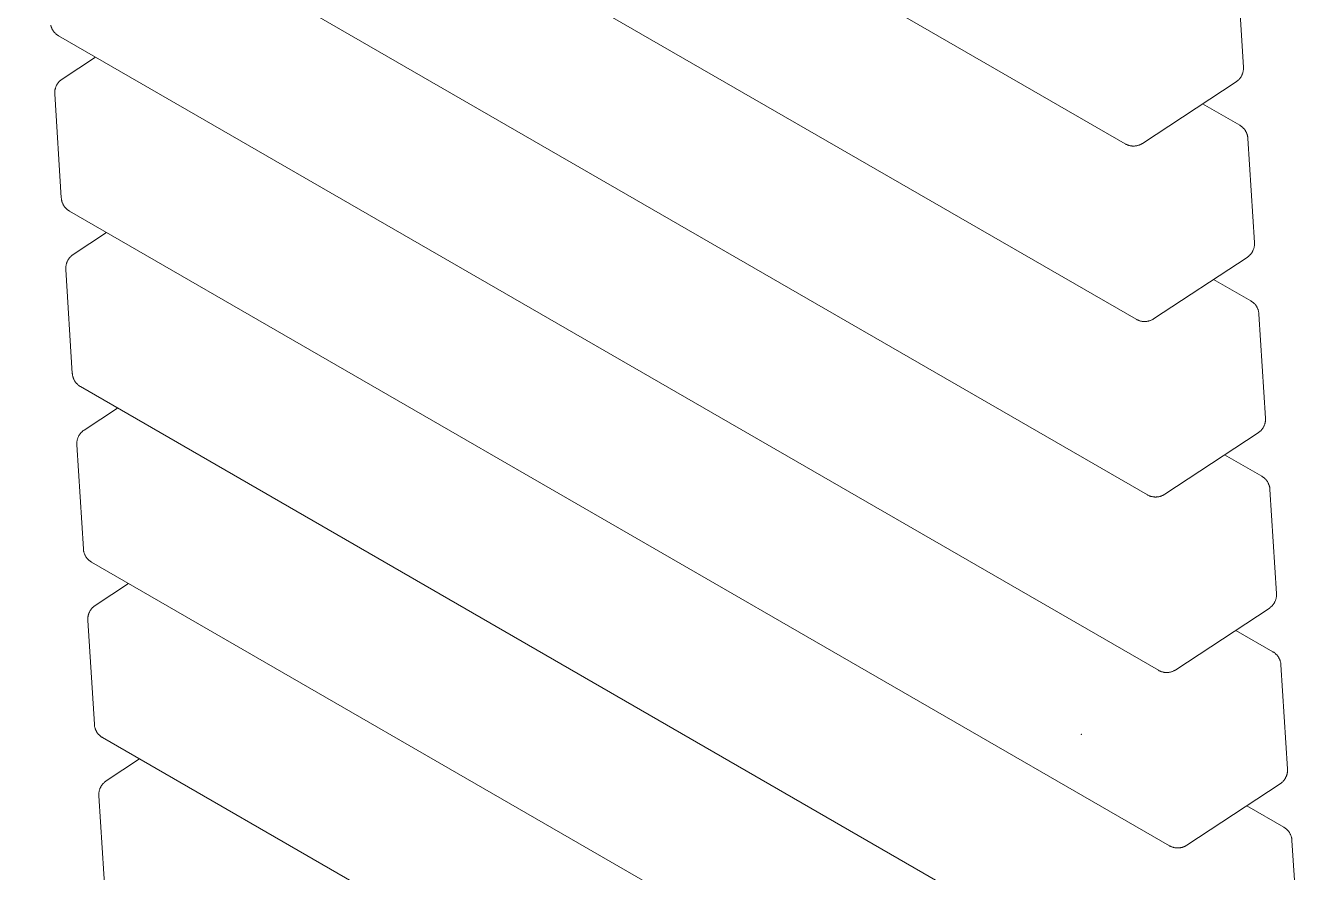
# Model space of a CAD drawing. Header units: millimetres. Extents: x -92 to 3826, y 8 to 2374.
# Drawn here: x 2478.5 to 2786.2, y 1199.4 to 1404.3 of the extents above; entities that cross this region are included whole.
import ezdxf

# ---------------------------------------------------------------- set-up
doc = ezdxf.new("R2010")
doc.units = ezdxf.units.MM
doc.header["$PDSIZE"] = -1
doc.layers.add('ZANO_R', color=7, linetype='Continuous', lineweight=0)

msp = doc.modelspace()

# ---------------------------------------------------------------- linework, layer by layer
at = {"layer": 'ZANO_R'}
for p, q in [((2744.36, 1375.64), (2478.49, 1529.14)), ((2747.02, 1333.19), (2481.15, 1486.69)), ((2749.69, 1290.75), (2483.81, 1444.25)), ((2771.35, 1419.36), (2772.92, 1394.21)), ((2484.62, 1404.21), (2484.59, 1404.34)), ((2484.66, 1404.08), (2484.62, 1404.21)), ((2484.7, 1403.95), (2484.66, 1404.08)), ((2484.75, 1403.83), (2484.7, 1403.95)), ((2484.8, 1403.7), (2484.75, 1403.83)), ((2484.85, 1403.58), (2484.8, 1403.7)), ((2484.91, 1403.45), (2484.85, 1403.58)), ((2484.98, 1403.33), (2484.91, 1403.45)), ((2485.04, 1403.22), (2484.98, 1403.33)), ((2485.11, 1403.1), (2485.04, 1403.22)), ((2485.19, 1402.99), (2485.11, 1403.1)), ((2485.27, 1402.88), (2485.19, 1402.99)), ((2485.35, 1402.77), (2485.27, 1402.88)), ((2485.44, 1402.66), (2485.35, 1402.77)), ((2485.53, 1402.56), (2485.44, 1402.66)), ((2485.62, 1402.46), (2485.53, 1402.56)), ((2485.72, 1402.37), (2485.62, 1402.46)), ((2485.82, 1402.28), (2485.72, 1402.37)), ((2485.92, 1402.19), (2485.82, 1402.28)), ((2486.03, 1402.1), (2485.92, 1402.19)), ((2486.14, 1402.02), (2486.03, 1402.1)), ((2486.25, 1401.94), (2486.14, 1402.02)), ((2486.36, 1401.87), (2486.25, 1401.94)), ((2486.48, 1401.8), (2486.36, 1401.87)), ((2752.35, 1248.3), (2486.48, 1401.8)), ((2487.36, 1391.31), (2495.44, 1396.63)), ((2772.92, 1394.21), (2772.93, 1394.07)), ((2486.93, 1390.99), (2487.04, 1391.07)), ((2487.04, 1391.07), (2487.14, 1391.16)), ((2487.14, 1391.16), (2487.25, 1391.24)), ((2487.25, 1391.24), (2487.36, 1391.31)), ((2771.76, 1391.13), (2771.66, 1391.03)), ((2771.85, 1391.22), (2771.76, 1391.13)), ((2771.95, 1391.33), (2771.85, 1391.22)), ((2772.03, 1391.43), (2771.95, 1391.33)), ((2772.12, 1391.54), (2772.03, 1391.43)), ((2772.2, 1391.65), (2772.12, 1391.54)), ((2772.27, 1391.76), (2772.2, 1391.65)), ((2772.35, 1391.87), (2772.27, 1391.76)), ((2772.42, 1391.99), (2772.35, 1391.87)), ((2772.48, 1392.11), (2772.42, 1391.99)), ((2772.54, 1392.23), (2772.48, 1392.11)), ((2772.6, 1392.35), (2772.54, 1392.23)), ((2772.65, 1392.48), (2772.6, 1392.35)), ((2772.7, 1392.6), (2772.65, 1392.48)), ((2772.74, 1392.73), (2772.7, 1392.6)), ((2772.78, 1392.86), (2772.74, 1392.73)), ((2772.81, 1392.99), (2772.78, 1392.86)), ((2772.84, 1393.13), (2772.81, 1392.99)), ((2772.87, 1393.26), (2772.84, 1393.13)), ((2772.89, 1393.39), (2772.87, 1393.26)), ((2772.91, 1393.53), (2772.89, 1393.39)), ((2772.92, 1393.66), (2772.91, 1393.53)), ((2772.93, 1393.8), (2772.92, 1393.66)), ((2772.93, 1394.07), (2772.93, 1393.93)), ((2772.93, 1393.93), (2772.93, 1393.8)), ((2485.56, 1387.99), (2485.57, 1388.13)), ((2485.56, 1387.86), (2485.56, 1387.99)), ((2485.57, 1388.26), (2485.59, 1388.4)), ((2485.57, 1388.13), (2485.57, 1388.26)), ((2485.59, 1388.4), (2485.6, 1388.53)), ((2485.6, 1388.53), (2485.62, 1388.67)), ((2485.62, 1388.67), (2485.65, 1388.8)), ((2485.65, 1388.8), (2485.68, 1388.93)), ((2485.68, 1388.93), (2485.72, 1389.06)), ((2485.72, 1389.06), (2485.75, 1389.19)), ((2485.75, 1389.19), (2485.8, 1389.32)), ((2485.8, 1389.32), (2485.85, 1389.45)), ((2485.85, 1389.45), (2485.9, 1389.57)), ((2485.9, 1389.57), (2485.95, 1389.7)), ((2485.95, 1389.7), (2486.02, 1389.82)), ((2486.02, 1389.82), (2486.08, 1389.94)), ((2486.08, 1389.94), (2486.15, 1390.06)), ((2486.15, 1390.06), (2486.22, 1390.17)), ((2486.22, 1390.17), (2486.3, 1390.28)), ((2486.3, 1390.28), (2486.38, 1390.39)), ((2486.38, 1390.39), (2486.46, 1390.5)), ((2486.46, 1390.5), (2486.55, 1390.6)), ((2486.55, 1390.6), (2486.64, 1390.7)), ((2486.64, 1390.7), (2486.73, 1390.8)), ((2486.73, 1390.8), (2486.83, 1390.89)), ((2486.83, 1390.89), (2486.93, 1390.99)), ((2771.13, 1390.61), (2748.56, 1375.76)), ((2771.24, 1390.69), (2771.13, 1390.61)), ((2771.35, 1390.77), (2771.24, 1390.69)), ((2771.46, 1390.85), (2771.35, 1390.77)), ((2771.56, 1390.94), (2771.46, 1390.85)), ((2771.66, 1391.03), (2771.56, 1390.94)), ((2485.57, 1387.72), (2485.56, 1387.86)), ((2487.15, 1362.57), (2485.57, 1387.72)), ((2763.06, 1385.3), (2772.02, 1380.13)), ((2772.02, 1380.13), (2772.13, 1380.06)), ((2772.13, 1380.06), (2772.25, 1379.98)), ((2772.25, 1379.98), (2772.36, 1379.91)), ((2772.36, 1379.91), (2772.47, 1379.82)), ((2772.47, 1379.82), (2772.57, 1379.74)), ((2772.57, 1379.74), (2772.68, 1379.65)), ((2772.68, 1379.65), (2772.78, 1379.56)), ((2772.78, 1379.56), (2772.87, 1379.46)), ((2772.87, 1379.46), (2772.97, 1379.36)), ((2772.97, 1379.36), (2773.06, 1379.26)), ((2773.06, 1379.26), (2773.14, 1379.16)), ((2773.14, 1379.16), (2773.23, 1379.05)), ((2773.23, 1379.05), (2773.3, 1378.94)), ((2773.3, 1378.94), (2773.38, 1378.83)), ((2773.38, 1378.83), (2773.45, 1378.71)), ((2748.44, 1375.69), (2748.32, 1375.62)), ((2748.56, 1375.76), (2748.44, 1375.69)), ((2773.45, 1378.71), (2773.52, 1378.59)), ((2773.52, 1378.59), (2773.58, 1378.47)), ((2773.58, 1378.47), (2773.64, 1378.35)), ((2773.64, 1378.35), (2773.7, 1378.23)), ((2773.7, 1378.23), (2773.75, 1378.1)), ((2773.75, 1378.1), (2773.8, 1377.97)), ((2773.8, 1377.97), (2773.84, 1377.85)), ((2773.84, 1377.85), (2773.88, 1377.72)), ((2773.88, 1377.72), (2773.91, 1377.58)), ((2773.91, 1377.58), (2773.94, 1377.45)), ((2773.94, 1377.45), (2773.96, 1377.32)), ((2773.96, 1377.32), (2773.98, 1377.18)), ((2773.98, 1377.18), (2774, 1377.05)), ((2774, 1377.05), (2774.01, 1376.91)), ((2774.01, 1376.91), (2775.59, 1351.76)), ((2744.48, 1375.57), (2744.36, 1375.64)), ((2744.6, 1375.51), (2744.48, 1375.57)), ((2744.73, 1375.45), (2744.6, 1375.51)), ((2744.86, 1375.39), (2744.73, 1375.45)), ((2744.98, 1375.34), (2744.86, 1375.39)), ((2745.12, 1375.3), (2744.98, 1375.34)), ((2745.25, 1375.26), (2745.12, 1375.3)), ((2745.38, 1375.22), (2745.25, 1375.26)), ((2745.52, 1375.19), (2745.38, 1375.22)), ((2745.65, 1375.16), (2745.52, 1375.19)), ((2745.79, 1375.14), (2745.65, 1375.16)), ((2745.92, 1375.12), (2745.79, 1375.14)), ((2746.06, 1375.11), (2745.92, 1375.12)), ((2746.2, 1375.1), (2746.06, 1375.11)), ((2746.34, 1375.1), (2746.2, 1375.1)), ((2746.48, 1375.1), (2746.34, 1375.1)), ((2746.61, 1375.11), (2746.48, 1375.1)), ((2746.75, 1375.12), (2746.61, 1375.11)), ((2746.89, 1375.14), (2746.75, 1375.12)), ((2747.03, 1375.16), (2746.89, 1375.14)), ((2747.16, 1375.18), (2747.03, 1375.16)), ((2747.3, 1375.21), (2747.16, 1375.18)), ((2747.43, 1375.25), (2747.3, 1375.21)), ((2747.56, 1375.29), (2747.43, 1375.25)), ((2747.69, 1375.33), (2747.56, 1375.29)), ((2747.82, 1375.38), (2747.69, 1375.33)), ((2747.95, 1375.43), (2747.82, 1375.38)), ((2748.08, 1375.49), (2747.95, 1375.43)), ((2748.2, 1375.55), (2748.08, 1375.49)), ((2748.32, 1375.62), (2748.2, 1375.55)), ((2487.16, 1362.43), (2487.15, 1362.57)), ((2487.18, 1362.3), (2487.16, 1362.43)), ((2487.2, 1362.16), (2487.18, 1362.3)), ((2487.22, 1362.03), (2487.2, 1362.16)), ((2487.25, 1361.9), (2487.22, 1362.03)), ((2487.28, 1361.77), (2487.25, 1361.9)), ((2487.32, 1361.64), (2487.28, 1361.77)), ((2487.36, 1361.51), (2487.32, 1361.64)), ((2487.41, 1361.38), (2487.36, 1361.51)), ((2487.46, 1361.25), (2487.41, 1361.38)), ((2487.52, 1361.13), (2487.46, 1361.25)), ((2487.58, 1361.01), (2487.52, 1361.13)), ((2487.64, 1360.89), (2487.58, 1361.01)), ((2487.71, 1360.77), (2487.64, 1360.89)), ((2487.78, 1360.65), (2487.71, 1360.77)), ((2487.85, 1360.54), (2487.78, 1360.65)), ((2487.93, 1360.43), (2487.85, 1360.54)), ((2488.02, 1360.32), (2487.93, 1360.43)), ((2488.1, 1360.22), (2488.02, 1360.32)), ((2488.19, 1360.12), (2488.1, 1360.22)), ((2488.29, 1360.02), (2488.19, 1360.12)), ((2488.38, 1359.92), (2488.29, 1360.02)), ((2488.48, 1359.83), (2488.38, 1359.92)), ((2488.59, 1359.74), (2488.48, 1359.83)), ((2488.69, 1359.66), (2488.59, 1359.74)), ((2488.8, 1359.58), (2488.69, 1359.66)), ((2488.91, 1359.5), (2488.8, 1359.58)), ((2489.03, 1359.43), (2488.91, 1359.5)), ((2489.14, 1359.36), (2489.03, 1359.43)), ((2755.01, 1205.85), (2489.14, 1359.36)), ((2490.03, 1348.87), (2498.1, 1354.18)), ((2775.57, 1351.08), (2775.56, 1350.95)), ((2775.58, 1351.22), (2775.57, 1351.08)), ((2775.59, 1351.35), (2775.58, 1351.22)), ((2775.59, 1351.76), (2775.59, 1351.62)), ((2775.59, 1351.62), (2775.6, 1351.49)), ((2775.6, 1351.49), (2775.59, 1351.35)), ((2489.04, 1347.95), (2489.13, 1348.05)), ((2489.13, 1348.05), (2489.21, 1348.16)), ((2489.21, 1348.16), (2489.3, 1348.26)), ((2489.3, 1348.26), (2489.4, 1348.35)), ((2489.4, 1348.35), (2489.5, 1348.45)), ((2489.5, 1348.45), (2489.6, 1348.54)), ((2489.6, 1348.54), (2489.7, 1348.63)), ((2489.7, 1348.63), (2489.81, 1348.71)), ((2489.81, 1348.71), (2489.92, 1348.79)), ((2489.92, 1348.79), (2490.03, 1348.87)), ((2773.79, 1348.17), (2751.22, 1333.31)), ((2773.91, 1348.24), (2773.79, 1348.17)), ((2774.02, 1348.32), (2773.91, 1348.24)), ((2774.12, 1348.41), (2774.02, 1348.32)), ((2774.23, 1348.5), (2774.12, 1348.41)), ((2774.33, 1348.59), (2774.23, 1348.5)), ((2774.42, 1348.68), (2774.33, 1348.59)), ((2774.52, 1348.78), (2774.42, 1348.68)), ((2774.61, 1348.88), (2774.52, 1348.78)), ((2774.7, 1348.98), (2774.61, 1348.88)), ((2774.78, 1349.09), (2774.7, 1348.98)), ((2774.86, 1349.2), (2774.78, 1349.09)), ((2774.94, 1349.31), (2774.86, 1349.2)), ((2775.01, 1349.43), (2774.94, 1349.31)), ((2775.08, 1349.54), (2775.01, 1349.43)), ((2775.14, 1349.66), (2775.08, 1349.54)), ((2775.2, 1349.78), (2775.14, 1349.66)), ((2775.26, 1349.91), (2775.2, 1349.78)), ((2775.31, 1350.03), (2775.26, 1349.91)), ((2775.36, 1350.16), (2775.31, 1350.03)), ((2775.4, 1350.29), (2775.36, 1350.16)), ((2775.44, 1350.42), (2775.4, 1350.29)), ((2775.48, 1350.55), (2775.44, 1350.42)), ((2775.51, 1350.68), (2775.48, 1350.55)), ((2775.53, 1350.81), (2775.51, 1350.68)), ((2775.56, 1350.95), (2775.53, 1350.81)), ((2488.23, 1345.68), (2488.24, 1345.82)), ((2488.23, 1345.55), (2488.23, 1345.68)), ((2488.23, 1345.41), (2488.23, 1345.55)), ((2488.23, 1345.28), (2488.23, 1345.41)), ((2489.81, 1320.12), (2488.23, 1345.28)), ((2488.24, 1345.82), (2488.25, 1345.95)), ((2488.25, 1345.95), (2488.27, 1346.09)), ((2488.27, 1346.09), (2488.29, 1346.22)), ((2488.29, 1346.22), (2488.31, 1346.36)), ((2488.31, 1346.36), (2488.34, 1346.49)), ((2488.34, 1346.49), (2488.38, 1346.62)), ((2488.38, 1346.62), (2488.42, 1346.75)), ((2488.42, 1346.75), (2488.46, 1346.88)), ((2488.46, 1346.88), (2488.51, 1347)), ((2488.51, 1347), (2488.56, 1347.13)), ((2488.56, 1347.13), (2488.62, 1347.25)), ((2488.62, 1347.25), (2488.68, 1347.37)), ((2488.68, 1347.37), (2488.74, 1347.49)), ((2488.74, 1347.49), (2488.81, 1347.61)), ((2488.81, 1347.61), (2488.88, 1347.72)), ((2488.88, 1347.72), (2488.96, 1347.84)), ((2488.96, 1347.84), (2489.04, 1347.95)), ((2765.72, 1342.85), (2774.68, 1337.68)), ((2774.68, 1337.68), (2774.8, 1337.61)), ((2774.8, 1337.61), (2774.91, 1337.54)), ((2774.91, 1337.54), (2775.02, 1337.46)), ((2775.02, 1337.46), (2775.13, 1337.38)), ((2775.13, 1337.38), (2775.24, 1337.29)), ((2775.24, 1337.29), (2775.34, 1337.2)), ((2775.34, 1337.2), (2775.44, 1337.11)), ((2775.44, 1337.11), (2775.54, 1337.02)), ((2775.54, 1337.02), (2775.63, 1336.92)), ((2775.63, 1336.92), (2775.72, 1336.82)), ((2775.72, 1336.82), (2775.81, 1336.71)), ((2775.81, 1336.71), (2775.89, 1336.61)), ((2775.89, 1336.61), (2775.97, 1336.49)), ((2775.97, 1336.49), (2776.04, 1336.38)), ((2776.04, 1336.38), (2776.12, 1336.27)), ((2776.12, 1336.27), (2776.18, 1336.15)), ((2776.18, 1336.15), (2776.25, 1336.03)), ((2776.25, 1336.03), (2776.31, 1335.91)), ((2776.31, 1335.91), (2776.36, 1335.78)), ((2776.36, 1335.78), (2776.41, 1335.66)), ((2776.41, 1335.66), (2776.46, 1335.53)), ((2747.14, 1333.12), (2747.02, 1333.19)), ((2747.27, 1333.06), (2747.14, 1333.12)), ((2747.39, 1333), (2747.27, 1333.06)), ((2747.52, 1332.95), (2747.39, 1333)), ((2747.65, 1332.9), (2747.52, 1332.95)), ((2747.78, 1332.85), (2747.65, 1332.9)), ((2747.91, 1332.81), (2747.78, 1332.85)), ((2748.04, 1332.78), (2747.91, 1332.81)), ((2748.18, 1332.74), (2748.04, 1332.78)), ((2748.31, 1332.72), (2748.18, 1332.74)), ((2748.45, 1332.7), (2748.31, 1332.72)), ((2748.59, 1332.68), (2748.45, 1332.7)), ((2748.73, 1332.67), (2748.59, 1332.68)), ((2748.86, 1332.66), (2748.73, 1332.67)), ((2749, 1332.65), (2748.86, 1332.66)), ((2749.14, 1332.66), (2749, 1332.65)), ((2749.28, 1332.66), (2749.14, 1332.66)), ((2749.42, 1332.67), (2749.28, 1332.66)), ((2749.55, 1332.69), (2749.42, 1332.67)), ((2749.69, 1332.71), (2749.55, 1332.69)), ((2749.83, 1332.74), (2749.69, 1332.71)), ((2749.96, 1332.77), (2749.83, 1332.74)), ((2750.09, 1332.8), (2749.96, 1332.77)), ((2750.23, 1332.84), (2750.09, 1332.8)), ((2750.36, 1332.88), (2750.23, 1332.84)), ((2750.49, 1332.93), (2750.36, 1332.88)), ((2750.61, 1332.99), (2750.49, 1332.93)), ((2750.74, 1333.04), (2750.61, 1332.99)), ((2750.86, 1333.1), (2750.74, 1333.04)), ((2750.99, 1333.17), (2750.86, 1333.1)), ((2751.11, 1333.24), (2750.99, 1333.17)), ((2751.22, 1333.31), (2751.11, 1333.24)), ((2776.46, 1335.53), (2776.5, 1335.4)), ((2776.5, 1335.4), (2776.54, 1335.27)), ((2776.54, 1335.27), (2776.57, 1335.14)), ((2776.57, 1335.14), (2776.6, 1335.01)), ((2776.6, 1335.01), (2776.63, 1334.87)), ((2776.63, 1334.87), (2776.65, 1334.74)), ((2776.65, 1334.74), (2776.66, 1334.6)), ((2776.66, 1334.6), (2776.67, 1334.47)), ((2776.67, 1334.47), (2778.25, 1309.31)), ((2489.82, 1319.99), (2489.81, 1320.12)), ((2489.84, 1319.85), (2489.82, 1319.99)), ((2489.86, 1319.72), (2489.84, 1319.85)), ((2489.88, 1319.59), (2489.86, 1319.72)), ((2489.91, 1319.45), (2489.88, 1319.59)), ((2489.95, 1319.32), (2489.91, 1319.45)), ((2489.98, 1319.19), (2489.95, 1319.32)), ((2490.03, 1319.06), (2489.98, 1319.19)), ((2490.07, 1318.93), (2490.03, 1319.06)), ((2490.12, 1318.81), (2490.07, 1318.93)), ((2490.18, 1318.68), (2490.12, 1318.81)), ((2490.24, 1318.56), (2490.18, 1318.68)), ((2490.3, 1318.44), (2490.24, 1318.56)), ((2490.37, 1318.32), (2490.3, 1318.44)), ((2490.44, 1318.21), (2490.37, 1318.32)), ((2490.52, 1318.1), (2490.44, 1318.21)), ((2490.6, 1317.99), (2490.52, 1318.1)), ((2490.68, 1317.88), (2490.6, 1317.99)), ((2490.77, 1317.77), (2490.68, 1317.88)), ((2490.86, 1317.67), (2490.77, 1317.77)), ((2490.95, 1317.57), (2490.86, 1317.67)), ((2491.05, 1317.48), (2490.95, 1317.57)), ((2491.15, 1317.39), (2491.05, 1317.48)), ((2491.25, 1317.3), (2491.15, 1317.39)), ((2491.35, 1317.21), (2491.25, 1317.3)), ((2491.46, 1317.13), (2491.35, 1317.21)), ((2491.57, 1317.05), (2491.46, 1317.13)), ((2491.69, 1316.98), (2491.57, 1317.05)), ((2491.81, 1316.91), (2491.69, 1316.98)), ((2757.68, 1163.41), (2491.81, 1316.91)), ((2492.69, 1306.42), (2500.77, 1311.74)), ((2778.11, 1307.97), (2778.07, 1307.84)), ((2778.14, 1308.1), (2778.11, 1307.97)), ((2778.17, 1308.24), (2778.14, 1308.1)), ((2778.2, 1308.37), (2778.17, 1308.24)), ((2778.22, 1308.5), (2778.2, 1308.37)), ((2778.24, 1308.64), (2778.22, 1308.5)), ((2778.25, 1308.77), (2778.24, 1308.64)), ((2778.25, 1309.31), (2778.26, 1309.18)), ((2778.26, 1308.91), (2778.25, 1308.77)), ((2778.26, 1309.18), (2778.26, 1309.04)), ((2778.26, 1309.04), (2778.26, 1308.91)), ((2491.28, 1304.81), (2491.34, 1304.93)), ((2491.34, 1304.93), (2491.41, 1305.05)), ((2491.41, 1305.05), (2491.48, 1305.16)), ((2491.48, 1305.16), (2491.55, 1305.28)), ((2491.55, 1305.28), (2491.62, 1305.39)), ((2491.62, 1305.39), (2491.7, 1305.5)), ((2491.7, 1305.5), (2491.79, 1305.61)), ((2491.79, 1305.61), (2491.88, 1305.71)), ((2491.88, 1305.71), (2491.97, 1305.81)), ((2491.97, 1305.81), (2492.06, 1305.91)), ((2492.06, 1305.91), (2492.16, 1306)), ((2492.16, 1306), (2492.26, 1306.09)), ((2492.26, 1306.09), (2492.36, 1306.18)), ((2492.36, 1306.18), (2492.47, 1306.27)), ((2492.47, 1306.27), (2492.58, 1306.35)), ((2492.58, 1306.35), (2492.69, 1306.42)), ((2776.46, 1305.72), (2753.89, 1290.87)), ((2776.57, 1305.8), (2776.46, 1305.72)), ((2776.68, 1305.88), (2776.57, 1305.8)), ((2776.79, 1305.96), (2776.68, 1305.88)), ((2776.89, 1306.05), (2776.79, 1305.96)), ((2776.99, 1306.14), (2776.89, 1306.05)), ((2777.09, 1306.24), (2776.99, 1306.14)), ((2777.18, 1306.33), (2777.09, 1306.24)), ((2777.27, 1306.43), (2777.18, 1306.33)), ((2777.36, 1306.54), (2777.27, 1306.43)), ((2777.44, 1306.64), (2777.36, 1306.54)), ((2777.52, 1306.75), (2777.44, 1306.64)), ((2777.6, 1306.87), (2777.52, 1306.75)), ((2777.67, 1306.98), (2777.6, 1306.87)), ((2777.74, 1307.1), (2777.67, 1306.98)), ((2777.81, 1307.22), (2777.74, 1307.1)), ((2777.87, 1307.34), (2777.81, 1307.22)), ((2777.92, 1307.46), (2777.87, 1307.34)), ((2777.98, 1307.59), (2777.92, 1307.46)), ((2778.02, 1307.71), (2777.98, 1307.59)), ((2778.07, 1307.84), (2778.02, 1307.71)), ((2490.89, 1303.24), (2490.9, 1303.37)), ((2490.89, 1303.1), (2490.89, 1303.24)), ((2490.89, 1302.97), (2490.89, 1303.1)), ((2490.9, 1302.83), (2490.89, 1302.97)), ((2490.9, 1303.37), (2490.91, 1303.51)), ((2492.48, 1277.68), (2490.9, 1302.83)), ((2490.91, 1303.51), (2490.93, 1303.64)), ((2490.93, 1303.64), (2490.95, 1303.78)), ((2490.95, 1303.78), (2490.98, 1303.91)), ((2490.98, 1303.91), (2491.01, 1304.04)), ((2491.01, 1304.04), (2491.04, 1304.17)), ((2491.04, 1304.17), (2491.08, 1304.3)), ((2491.08, 1304.3), (2491.13, 1304.43)), ((2491.13, 1304.43), (2491.17, 1304.56)), ((2491.17, 1304.56), (2491.23, 1304.68)), ((2491.23, 1304.68), (2491.28, 1304.81)), ((2768.38, 1300.41), (2777.34, 1295.24)), ((2777.34, 1295.24), (2777.46, 1295.17)), ((2777.46, 1295.17), (2777.57, 1295.09)), ((2777.57, 1295.09), (2777.69, 1295.01)), ((2777.69, 1295.01), (2777.79, 1294.93)), ((2777.79, 1294.93), (2777.9, 1294.85)), ((2777.9, 1294.85), (2778, 1294.76)), ((2778, 1294.76), (2778.1, 1294.67)), ((2778.1, 1294.67), (2778.2, 1294.57)), ((2778.2, 1294.57), (2778.29, 1294.47)), ((2778.29, 1294.47), (2778.38, 1294.37)), ((2778.38, 1294.37), (2778.47, 1294.27)), ((2778.47, 1294.27), (2778.55, 1294.16)), ((2778.55, 1294.16), (2778.63, 1294.05)), ((2778.63, 1294.05), (2778.71, 1293.94)), ((2778.71, 1293.94), (2778.78, 1293.82)), ((2778.78, 1293.82), (2778.85, 1293.7)), ((2778.85, 1293.7), (2778.91, 1293.58)), ((2778.91, 1293.58), (2778.97, 1293.46)), ((2778.97, 1293.46), (2779.02, 1293.34)), ((2779.02, 1293.34), (2779.08, 1293.21)), ((2779.08, 1293.21), (2779.12, 1293.08)), ((2779.12, 1293.08), (2779.17, 1292.95)), ((2779.17, 1292.95), (2779.2, 1292.82)), ((2779.2, 1292.82), (2779.24, 1292.69)), ((2779.24, 1292.69), (2779.27, 1292.56)), ((2749.81, 1290.68), (2749.69, 1290.75)), ((2749.93, 1290.62), (2749.81, 1290.68)), ((2750.06, 1290.56), (2749.93, 1290.62)), ((2750.18, 1290.5), (2750.06, 1290.56)), ((2750.31, 1290.45), (2750.18, 1290.5)), ((2750.44, 1290.41), (2750.31, 1290.45)), ((2750.57, 1290.37), (2750.44, 1290.41)), ((2750.71, 1290.33), (2750.57, 1290.37)), ((2750.84, 1290.3), (2750.71, 1290.33)), ((2750.98, 1290.27), (2750.84, 1290.3)), ((2751.11, 1290.25), (2750.98, 1290.27)), ((2751.25, 1290.23), (2751.11, 1290.25)), ((2751.39, 1290.22), (2751.25, 1290.23)), ((2751.53, 1290.21), (2751.39, 1290.22)), ((2751.67, 1290.21), (2751.53, 1290.21)), ((2751.8, 1290.21), (2751.67, 1290.21)), ((2751.94, 1290.22), (2751.8, 1290.21)), ((2752.08, 1290.23), (2751.94, 1290.22)), ((2752.22, 1290.24), (2752.08, 1290.23)), ((2752.35, 1290.27), (2752.22, 1290.24)), ((2752.49, 1290.29), (2752.35, 1290.27)), ((2752.62, 1290.32), (2752.49, 1290.29)), ((2752.76, 1290.36), (2752.62, 1290.32)), ((2752.89, 1290.39), (2752.76, 1290.36)), ((2753.02, 1290.44), (2752.89, 1290.39)), ((2753.15, 1290.49), (2753.02, 1290.44)), ((2753.28, 1290.54), (2753.15, 1290.49)), ((2753.4, 1290.6), (2753.28, 1290.54)), ((2753.53, 1290.66), (2753.4, 1290.6)), ((2753.65, 1290.72), (2753.53, 1290.66)), ((2753.77, 1290.79), (2753.65, 1290.72)), ((2753.89, 1290.87), (2753.77, 1290.79)), ((2779.27, 1292.56), (2779.29, 1292.43)), ((2779.29, 1292.43), (2779.31, 1292.29)), ((2779.31, 1292.29), (2779.33, 1292.16)), ((2779.33, 1292.16), (2779.34, 1292.02)), ((2779.34, 1292.02), (2780.91, 1266.87)), ((2492.49, 1277.54), (2492.48, 1277.68)), ((2492.5, 1277.41), (2492.49, 1277.54)), ((2492.52, 1277.27), (2492.5, 1277.41)), ((2492.55, 1277.14), (2492.52, 1277.27)), ((2492.58, 1277.01), (2492.55, 1277.14)), ((2492.61, 1276.88), (2492.58, 1277.01)), ((2492.65, 1276.74), (2492.61, 1276.88)), ((2492.69, 1276.62), (2492.65, 1276.74)), ((2492.74, 1276.49), (2492.69, 1276.62)), ((2492.79, 1276.36), (2492.74, 1276.49)), ((2492.84, 1276.24), (2492.79, 1276.36)), ((2492.9, 1276.12), (2492.84, 1276.24)), ((2492.97, 1276), (2492.9, 1276.12)), ((2493.03, 1275.88), (2492.97, 1276)), ((2493.11, 1275.76), (2493.03, 1275.88)), ((2493.18, 1275.65), (2493.11, 1275.76)), ((2493.26, 1275.54), (2493.18, 1275.65)), ((2493.34, 1275.43), (2493.26, 1275.54)), ((2493.43, 1275.33), (2493.34, 1275.43)), ((2493.52, 1275.23), (2493.43, 1275.33)), ((2493.61, 1275.13), (2493.52, 1275.23)), ((2493.71, 1275.03), (2493.61, 1275.13)), ((2493.81, 1274.94), (2493.71, 1275.03)), ((2493.91, 1274.85), (2493.81, 1274.94)), ((2494.02, 1274.77), (2493.91, 1274.85)), ((2494.13, 1274.69), (2494.02, 1274.77)), ((2494.24, 1274.61), (2494.13, 1274.69)), ((2494.35, 1274.53), (2494.24, 1274.61)), ((2494.47, 1274.46), (2494.35, 1274.53)), ((2760.34, 1120.96), (2494.47, 1274.46)), ((2495.35, 1263.98), (2503.43, 1269.29)), ((2780.53, 1264.89), (2780.47, 1264.77)), ((2780.59, 1265.02), (2780.53, 1264.89)), ((2780.64, 1265.14), (2780.59, 1265.02)), ((2780.69, 1265.27), (2780.64, 1265.14)), ((2780.73, 1265.4), (2780.69, 1265.27)), ((2780.77, 1265.53), (2780.73, 1265.4)), ((2780.81, 1265.66), (2780.77, 1265.53)), ((2780.84, 1265.79), (2780.81, 1265.66)), ((2780.86, 1265.92), (2780.84, 1265.79)), ((2780.88, 1266.06), (2780.86, 1265.92)), ((2780.9, 1266.19), (2780.88, 1266.06)), ((2780.91, 1266.33), (2780.9, 1266.19)), ((2780.91, 1266.87), (2780.92, 1266.73)), ((2780.92, 1266.46), (2780.91, 1266.33)), ((2780.92, 1266.73), (2780.92, 1266.6)), ((2780.92, 1266.6), (2780.92, 1266.46)), ((2493.71, 1261.73), (2493.75, 1261.86)), ((2493.75, 1261.86), (2493.79, 1261.99)), ((2493.79, 1261.99), (2493.84, 1262.11)), ((2493.84, 1262.11), (2493.89, 1262.24)), ((2493.89, 1262.24), (2493.95, 1262.36)), ((2493.95, 1262.36), (2494.01, 1262.48)), ((2494.01, 1262.48), (2494.07, 1262.6)), ((2494.07, 1262.6), (2494.14, 1262.72)), ((2494.14, 1262.72), (2494.21, 1262.83)), ((2494.21, 1262.83), (2494.29, 1262.95)), ((2494.29, 1262.95), (2494.37, 1263.05)), ((2494.37, 1263.05), (2494.45, 1263.16)), ((2494.45, 1263.16), (2494.54, 1263.27)), ((2494.54, 1263.27), (2494.63, 1263.37)), ((2494.63, 1263.37), (2494.73, 1263.46)), ((2494.73, 1263.46), (2494.82, 1263.56)), ((2494.82, 1263.56), (2494.92, 1263.65)), ((2494.92, 1263.65), (2495.03, 1263.74)), ((2495.03, 1263.74), (2495.13, 1263.82)), ((2495.13, 1263.82), (2495.24, 1263.9)), ((2495.24, 1263.9), (2495.35, 1263.98)), ((2779.12, 1263.28), (2756.55, 1248.42)), ((2779.23, 1263.35), (2779.12, 1263.28)), ((2779.34, 1263.43), (2779.23, 1263.35)), ((2779.45, 1263.52), (2779.34, 1263.43)), ((2779.55, 1263.61), (2779.45, 1263.52)), ((2779.65, 1263.7), (2779.55, 1263.61)), ((2779.75, 1263.79), (2779.65, 1263.7)), ((2779.85, 1263.89), (2779.75, 1263.79)), ((2779.94, 1263.99), (2779.85, 1263.89)), ((2780.02, 1264.09), (2779.94, 1263.99)), ((2780.11, 1264.2), (2780.02, 1264.09)), ((2780.19, 1264.31), (2780.11, 1264.2)), ((2780.26, 1264.42), (2780.19, 1264.31)), ((2780.34, 1264.53), (2780.26, 1264.42)), ((2780.41, 1264.65), (2780.34, 1264.53)), ((2780.47, 1264.77), (2780.41, 1264.65)), ((2493.55, 1260.66), (2493.56, 1260.79)), ((2493.56, 1260.52), (2493.55, 1260.66)), ((2493.56, 1260.93), (2493.58, 1261.06)), ((2493.56, 1260.79), (2493.56, 1260.93)), ((2493.56, 1260.38), (2493.56, 1260.52)), ((2495.14, 1235.23), (2493.56, 1260.38)), ((2493.58, 1261.06), (2493.59, 1261.2)), ((2493.59, 1261.2), (2493.61, 1261.33)), ((2493.61, 1261.33), (2493.64, 1261.46)), ((2493.64, 1261.46), (2493.67, 1261.6)), ((2493.67, 1261.6), (2493.71, 1261.73)), ((2771.05, 1257.96), (2780.01, 1252.79)), ((2780.01, 1252.79), (2780.12, 1252.72)), ((2780.12, 1252.72), (2780.24, 1252.65)), ((2780.24, 1252.65), (2780.35, 1252.57)), ((2780.35, 1252.57), (2780.46, 1252.49)), ((2780.46, 1252.49), (2780.56, 1252.4)), ((2780.56, 1252.4), (2780.67, 1252.31)), ((2780.67, 1252.31), (2780.77, 1252.22)), ((2780.77, 1252.22), (2780.86, 1252.13)), ((2780.86, 1252.13), (2780.96, 1252.03)), ((2780.96, 1252.03), (2781.05, 1251.93)), ((2781.05, 1251.93), (2781.13, 1251.82)), ((2781.13, 1251.82), (2781.22, 1251.71)), ((2781.22, 1251.71), (2781.3, 1251.6)), ((2781.3, 1251.6), (2781.37, 1251.49)), ((2781.37, 1251.49), (2781.44, 1251.38)), ((2781.44, 1251.38), (2781.51, 1251.26)), ((2781.51, 1251.26), (2781.57, 1251.14)), ((2781.57, 1251.14), (2781.63, 1251.02)), ((2781.63, 1251.02), (2781.69, 1250.89)), ((2781.69, 1250.89), (2781.74, 1250.77)), ((2781.74, 1250.77), (2781.79, 1250.64)), ((2781.79, 1250.64), (2781.83, 1250.51)), ((2781.83, 1250.51), (2781.87, 1250.38)), ((2781.87, 1250.38), (2781.9, 1250.25)), ((2781.9, 1250.25), (2781.93, 1250.11)), ((2781.93, 1250.11), (2781.95, 1249.98)), ((2781.95, 1249.98), (2781.97, 1249.85)), ((2781.97, 1249.85), (2781.99, 1249.71)), ((2781.99, 1249.71), (2782, 1249.58)), ((2782, 1249.58), (2783.58, 1224.42)), ((2752.47, 1248.23), (2752.35, 1248.3)), ((2752.59, 1248.17), (2752.47, 1248.23)), ((2752.72, 1248.11), (2752.59, 1248.17)), ((2752.85, 1248.06), (2752.72, 1248.11)), ((2752.98, 1248.01), (2752.85, 1248.06)), ((2753.11, 1247.96), (2752.98, 1248.01)), ((2753.24, 1247.92), (2753.11, 1247.96)), ((2753.37, 1247.89), (2753.24, 1247.92)), ((2753.51, 1247.85), (2753.37, 1247.89)), ((2753.64, 1247.83), (2753.51, 1247.85)), ((2753.78, 1247.8), (2753.64, 1247.83)), ((2753.92, 1247.79), (2753.78, 1247.8)), ((2754.05, 1247.77), (2753.92, 1247.79)), ((2754.19, 1247.77), (2754.05, 1247.77)), ((2754.33, 1247.76), (2754.19, 1247.77)), ((2754.47, 1247.77), (2754.33, 1247.76)), ((2754.61, 1247.77), (2754.47, 1247.77)), ((2754.74, 1247.78), (2754.61, 1247.77)), ((2754.88, 1247.8), (2754.74, 1247.78)), ((2755.02, 1247.82), (2754.88, 1247.8)), ((2755.15, 1247.84), (2755.02, 1247.82)), ((2755.29, 1247.87), (2755.15, 1247.84)), ((2755.42, 1247.91), (2755.29, 1247.87)), ((2755.55, 1247.95), (2755.42, 1247.91)), ((2755.68, 1247.99), (2755.55, 1247.95)), ((2755.81, 1248.04), (2755.68, 1247.99)), ((2755.94, 1248.09), (2755.81, 1248.04)), ((2756.07, 1248.15), (2755.94, 1248.09)), ((2756.19, 1248.21), (2756.07, 1248.15)), ((2756.31, 1248.28), (2756.19, 1248.21)), ((2756.43, 1248.35), (2756.31, 1248.28)), ((2756.55, 1248.42), (2756.43, 1248.35)), ((2495.15, 1235.1), (2495.14, 1235.23)), ((2495.17, 1234.96), (2495.15, 1235.1)), ((2495.19, 1234.83), (2495.17, 1234.96)), ((2495.21, 1234.69), (2495.19, 1234.83)), ((2495.24, 1234.56), (2495.21, 1234.69)), ((2495.27, 1234.43), (2495.24, 1234.56)), ((2495.31, 1234.3), (2495.27, 1234.43)), ((2495.35, 1234.17), (2495.31, 1234.3)), ((2495.4, 1234.04), (2495.35, 1234.17)), ((2495.45, 1233.92), (2495.4, 1234.04)), ((2495.51, 1233.79), (2495.45, 1233.92)), ((2495.57, 1233.67), (2495.51, 1233.79)), ((2495.63, 1233.55), (2495.57, 1233.67)), ((2495.7, 1233.43), (2495.63, 1233.55)), ((2495.77, 1233.32), (2495.7, 1233.43)), ((2495.84, 1233.2), (2495.77, 1233.32)), ((2495.92, 1233.09), (2495.84, 1233.2)), ((2496.01, 1232.99), (2495.92, 1233.09)), ((2496.09, 1232.88), (2496.01, 1232.99)), ((2496.18, 1232.78), (2496.09, 1232.88)), ((2496.28, 1232.68), (2496.18, 1232.78)), ((2496.37, 1232.59), (2496.28, 1232.68)), ((2496.47, 1232.49), (2496.37, 1232.59)), ((2496.58, 1232.41), (2496.47, 1232.49)), ((2496.68, 1232.32), (2496.58, 1232.41)), ((2496.79, 1232.24), (2496.68, 1232.32)), ((2496.9, 1232.16), (2496.79, 1232.24)), ((2497.02, 1232.09), (2496.9, 1232.16)), ((2497.13, 1232.02), (2497.02, 1232.09)), ((2763, 1078.52), (2497.13, 1232.02)), ((2498.02, 1221.53), (2506.09, 1226.84)), ((2782.85, 1221.86), (2782.77, 1221.75)), ((2782.93, 1221.97), (2782.85, 1221.86)), ((2783, 1222.09), (2782.93, 1221.97)), ((2783.07, 1222.21), (2783, 1222.09)), ((2783.13, 1222.33), (2783.07, 1222.21)), ((2783.19, 1222.45), (2783.13, 1222.33)), ((2783.25, 1222.57), (2783.19, 1222.45)), ((2783.3, 1222.7), (2783.25, 1222.57)), ((2783.35, 1222.82), (2783.3, 1222.7)), ((2783.39, 1222.95), (2783.35, 1222.82)), ((2783.43, 1223.08), (2783.39, 1222.95)), ((2783.47, 1223.21), (2783.43, 1223.08)), ((2783.5, 1223.34), (2783.47, 1223.21)), ((2783.53, 1223.48), (2783.5, 1223.34)), ((2783.55, 1223.61), (2783.53, 1223.48)), ((2783.56, 1223.75), (2783.55, 1223.61)), ((2783.58, 1223.88), (2783.56, 1223.75)), ((2783.58, 1224.42), (2783.58, 1224.29)), ((2783.58, 1224.29), (2783.59, 1224.15)), ((2783.59, 1224.15), (2783.58, 1224.02)), ((2783.58, 1224.02), (2783.58, 1223.88)), ((2496.24, 1218.62), (2496.26, 1218.75)), ((2496.26, 1218.75), (2496.28, 1218.89)), ((2496.28, 1218.89), (2496.3, 1219.02)), ((2496.3, 1219.02), (2496.33, 1219.15)), ((2496.33, 1219.15), (2496.37, 1219.28)), ((2496.37, 1219.28), (2496.41, 1219.41)), ((2496.41, 1219.41), (2496.45, 1219.54)), ((2496.45, 1219.54), (2496.5, 1219.67)), ((2496.5, 1219.67), (2496.55, 1219.79)), ((2496.55, 1219.79), (2496.61, 1219.92)), ((2496.61, 1219.92), (2496.67, 1220.04)), ((2496.67, 1220.04), (2496.73, 1220.16)), ((2496.73, 1220.16), (2496.8, 1220.27)), ((2496.8, 1220.27), (2496.88, 1220.39)), ((2496.88, 1220.39), (2496.95, 1220.5)), ((2496.95, 1220.5), (2497.03, 1220.61)), ((2497.03, 1220.61), (2497.12, 1220.72)), ((2497.12, 1220.72), (2497.2, 1220.82)), ((2497.2, 1220.82), (2497.29, 1220.92)), ((2497.29, 1220.92), (2497.39, 1221.02)), ((2497.39, 1221.02), (2497.49, 1221.11)), ((2497.49, 1221.11), (2497.59, 1221.2)), ((2497.59, 1221.2), (2497.69, 1221.29)), ((2497.69, 1221.29), (2497.8, 1221.37)), ((2497.8, 1221.37), (2497.91, 1221.45)), ((2497.91, 1221.45), (2498.02, 1221.53)), ((2781.78, 1220.83), (2759.21, 1205.98)), ((2781.9, 1220.91), (2781.78, 1220.83)), ((2782.01, 1220.99), (2781.9, 1220.91)), ((2782.11, 1221.07), (2782.01, 1220.99)), ((2782.22, 1221.16), (2782.11, 1221.07)), ((2782.32, 1221.25), (2782.22, 1221.16)), ((2782.41, 1221.34), (2782.32, 1221.25)), ((2782.51, 1221.44), (2782.41, 1221.34)), ((2782.6, 1221.54), (2782.51, 1221.44)), ((2782.69, 1221.65), (2782.6, 1221.54)), ((2782.77, 1221.75), (2782.69, 1221.65)), ((2496.22, 1218.35), (2496.23, 1218.48)), ((2496.22, 1218.21), (2496.22, 1218.35)), ((2496.22, 1218.07), (2496.22, 1218.21)), ((2496.23, 1217.94), (2496.22, 1218.07)), ((2496.23, 1218.48), (2496.24, 1218.62)), ((2497.8, 1192.79), (2496.23, 1217.94)), ((2773.71, 1215.52), (2782.67, 1210.34)), ((2782.67, 1210.34), (2782.79, 1210.27)), ((2782.79, 1210.27), (2782.9, 1210.2)), ((2782.9, 1210.2), (2783.01, 1210.12)), ((2783.01, 1210.12), (2783.12, 1210.04)), ((2783.12, 1210.04), (2783.23, 1209.96)), ((2783.23, 1209.96), (2783.33, 1209.87)), ((2783.33, 1209.87), (2783.43, 1209.78)), ((2783.43, 1209.78), (2783.53, 1209.68)), ((2783.53, 1209.68), (2783.62, 1209.58)), ((2783.62, 1209.58), (2783.71, 1209.48)), ((2783.71, 1209.48), (2783.8, 1209.38)), ((2783.8, 1209.38), (2783.88, 1209.27)), ((2783.88, 1209.27), (2783.96, 1209.16)), ((2783.96, 1209.16), (2784.03, 1209.04)), ((2784.03, 1209.04), (2784.11, 1208.93)), ((2784.11, 1208.93), (2784.17, 1208.81)), ((2784.17, 1208.81), (2784.24, 1208.69)), ((2784.24, 1208.69), (2784.3, 1208.57)), ((2784.3, 1208.57), (2784.35, 1208.45)), ((2784.35, 1208.45), (2784.4, 1208.32)), ((2784.4, 1208.32), (2784.45, 1208.19)), ((2784.45, 1208.19), (2784.49, 1208.06)), ((2784.49, 1208.06), (2784.53, 1207.93)), ((2784.53, 1207.93), (2784.56, 1207.8)), ((2784.56, 1207.8), (2784.59, 1207.67)), ((2784.59, 1207.67), (2784.62, 1207.54)), ((2784.62, 1207.54), (2784.64, 1207.4)), ((2784.64, 1207.4), (2784.65, 1207.27)), ((2784.65, 1207.27), (2784.66, 1207.13)), ((2784.66, 1207.13), (2786.24, 1181.98)), ((2755.13, 1205.79), (2755.01, 1205.85)), ((2755.26, 1205.72), (2755.13, 1205.79)), ((2755.38, 1205.67), (2755.26, 1205.72)), ((2755.51, 1205.61), (2755.38, 1205.67)), ((2755.64, 1205.56), (2755.51, 1205.61)), ((2755.77, 1205.52), (2755.64, 1205.56)), ((2755.9, 1205.48), (2755.77, 1205.52)), ((2756.04, 1205.44), (2755.9, 1205.48)), ((2756.17, 1205.41), (2756.04, 1205.44)), ((2756.31, 1205.38), (2756.17, 1205.41)), ((2756.44, 1205.36), (2756.31, 1205.38)), ((2756.58, 1205.34), (2756.44, 1205.36)), ((2756.72, 1205.33), (2756.58, 1205.34)), ((2756.85, 1205.32), (2756.72, 1205.33)), ((2756.99, 1205.32), (2756.85, 1205.32)), ((2757.13, 1205.32), (2756.99, 1205.32)), ((2757.27, 1205.33), (2757.13, 1205.32)), ((2757.41, 1205.34), (2757.27, 1205.33)), ((2757.54, 1205.35), (2757.41, 1205.34)), ((2757.68, 1205.37), (2757.54, 1205.35)), ((2757.82, 1205.4), (2757.68, 1205.37)), ((2757.95, 1205.43), (2757.82, 1205.4)), ((2758.08, 1205.46), (2757.95, 1205.43)), ((2758.22, 1205.5), (2758.08, 1205.46)), ((2758.35, 1205.55), (2758.22, 1205.5)), ((2758.48, 1205.6), (2758.35, 1205.55)), ((2758.61, 1205.65), (2758.48, 1205.6)), ((2758.73, 1205.71), (2758.61, 1205.65)), ((2758.86, 1205.77), (2758.73, 1205.71)), ((2758.98, 1205.83), (2758.86, 1205.77)), ((2759.1, 1205.9), (2758.98, 1205.83)), ((2759.21, 1205.98), (2759.1, 1205.9))]:
    msp.add_line(p, q, dxfattribs=at)
msp.add_point((2733.73, 1232.82), dxfattribs=at)
msp.add_point((2733.73, 1232.82), dxfattribs=at)

doc.saveas('drawing.dxf')
